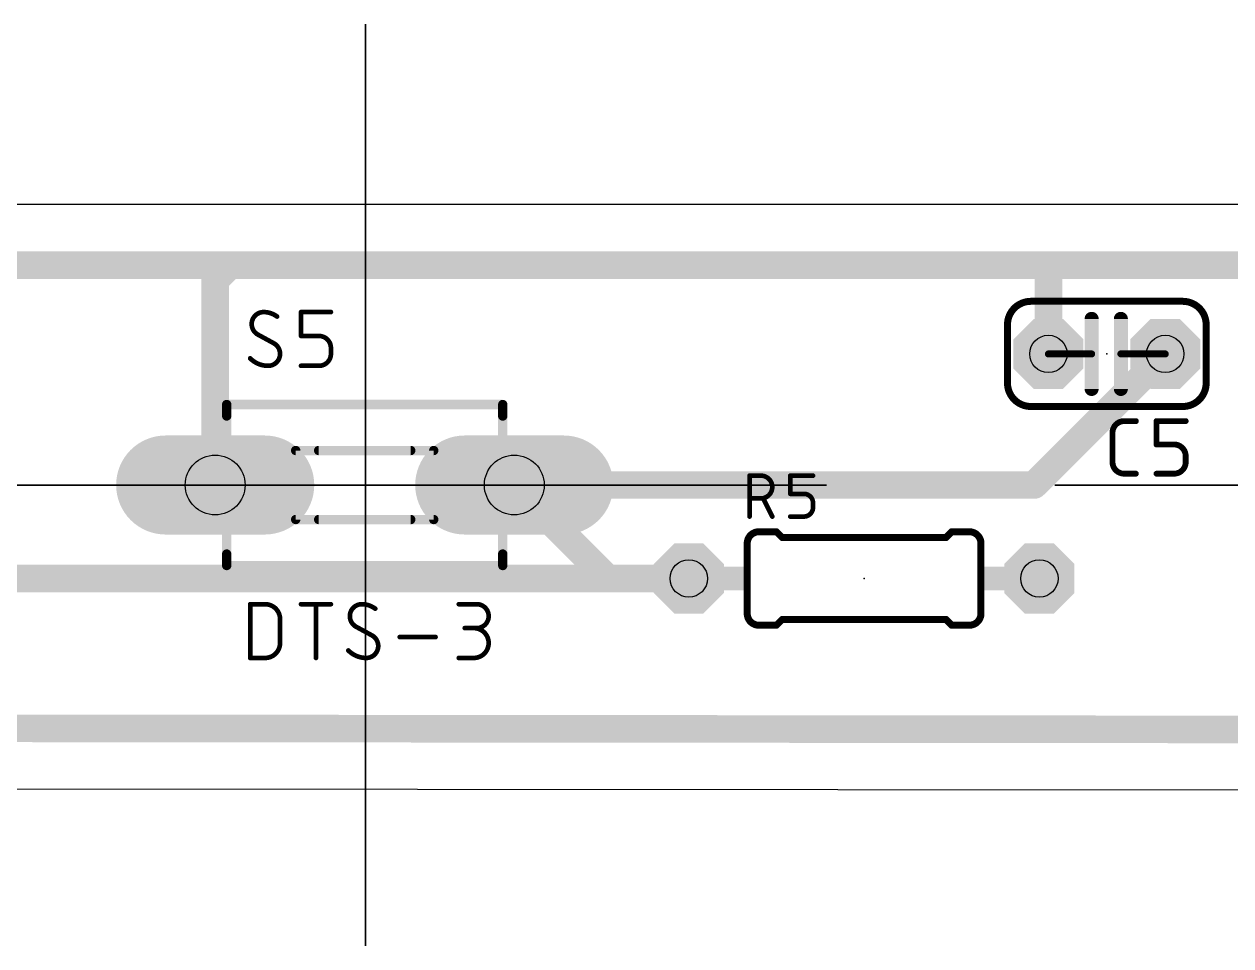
# Model space of a CAD drawing. Header units: millimetres. Extents: x -1276 to 1832, y -1676 to -667.
# Drawn here: x -859.13 to -832.9, y -735.73 to -715.7 of the extents above; entities that cross this region are included whole.
import ezdxf

# ---------------------------------------------------------------- set-up
doc = ezdxf.new("R2010")
doc.units = ezdxf.units.MM
doc.header["$MEASUREMENT"] = 0
for name, color, linetype in [('16', 132, 'Continuous'), ('17', 110, 'Continuous'), ('20', 31, 'Continuous'), ('21', 253, 'Continuous'), ('23', 53, 'Continuous'), ('25', 253, 'Continuous'), ('27', 253, 'Continuous'), ('29', 253, 'Continuous'), ('30', 253, 'Continuous'), ('44', 253, 'Continuous'), ('51', 253, 'Continuous'), ('box', 6, 'Continuous')]:
    doc.layers.add(name, color=color, linetype=linetype)

# ---------------------------------------------------------------- blocks, each defined once
blk = doc.blocks.new('OCTAGONP')
at = {"const_width": 0.5}
blk.add_lwpolyline([(-0.25, -0.1036), (-0.25, 0.1036), (-0.1036, 0.25), (0.1036, 0.25), (0.25, 0.1036), (0.25, -0.1036), (0.1036, -0.25), (-0.1036, -0.25), (-0.25, -0.1036), (-0.25, 0.1036)], dxfattribs=at)
blk = doc.blocks.new('RECT')
blk.add_solid([(-0.5, -0.5), (0.5, -0.5), (-0.5, 0.5), (0.5, 0.5)])
blk = doc.blocks.new('LONGP100')
at = {"const_width": 1}
blk.add_lwpolyline([(-0.5, 0), (0.5, 0)], dxfattribs=at)
at = {"const_width": 0.5}
for points in [[(-0.5, 0.25, 1), (-0.5, -0.25)], [(0.5, -0.25, 1), (0.5, 0.25)]]:
    blk.add_lwpolyline(points, format="xyb", dxfattribs=at)

msp = doc.modelspace()

# ---------------------------------------------------------------- linework, layer by layer
at = {"layer": '16', "const_width": 0.6}
for points in [[(-867.44637, -720.93672), (-854.64447, -720.93672)], [(-854.97347, -721.26572), (-854.64447, -720.93672)], [(-854.64447, -720.93672), (-836.86447, -720.93672)], [(-836.86447, -720.93672), (-830.51447, -720.93672)], [(-836.86447, -722.86682), (-836.86447, -720.93672)], [(-854.97347, -725.71672), (-854.97347, -721.26572)], [(-834.32447, -722.86682), (-837.17437, -725.71672)], [(-846.44147, -727.74872), (-848.47347, -725.71672)], [(-837.17437, -725.71672), (-848.47347, -725.71672)], [(-860.42807, -727.74872), (-846.44147, -727.74872)], [(-844.68007, -727.74872), (-846.44147, -727.74872)], [(-871.71807, -730.99512), (-808.60187, -731.05072)]]:
    msp.add_lwpolyline(points, dxfattribs=at)
at = {"layer": '16', "const_width": 0.3}
for points in [[(-854.64447, -720.78672, 1), (-854.64447, -721.08672)], [(-854.53837, -721.04282, 1), (-854.75057, -720.83062)], [(-854.64447, -721.08672, 1), (-854.64447, -720.78672)], [(-836.86447, -720.78672, 1), (-836.86447, -721.08672)], [(-836.71447, -720.93672, 1), (-837.01447, -720.93672)], [(-836.86447, -721.08672, 1), (-836.86447, -720.78672)], [(-854.82347, -721.26572, 1), (-855.12347, -721.26572)], [(-855.07957, -721.15962, 1), (-854.86737, -721.37182)], [(-837.01447, -722.86682, 1), (-836.71447, -722.86682)], [(-834.21837, -722.97292, 1), (-834.43057, -722.76072)], [(-848.36737, -725.61062, 1), (-848.57957, -725.82282)], [(-848.47347, -725.56672, 1), (-848.47347, -725.86672)], [(-837.17437, -725.86672, 1), (-837.17437, -725.56672)], [(-855.12347, -725.71672, 1), (-854.82347, -725.71672)], [(-837.28047, -725.61062, 1), (-837.06827, -725.82282)], [(-846.44147, -727.59872, 1), (-846.44147, -727.89872)], [(-846.54757, -727.85482, 1), (-846.33537, -727.64262)], [(-846.44147, -727.89872, 1), (-846.44147, -727.59872)], [(-844.68007, -727.89872, 1), (-844.68007, -727.59872)], [(-837.06007, -727.59872, 1), (-837.06007, -727.89872)]]:
    msp.add_lwpolyline(points, format="xyb", dxfattribs=at)
at = {"layer": '20'}
for p, q in [((-739.40447, -719.62072), (-883.47347, -719.62072)), ((-883.47347, -732.30072), (-739.40447, -732.42772))]:
    msp.add_line(p, q, dxfattribs=at)
at = {"layer": '21'}
for points, const_width in [([(-837.24547, -721.72382, 0.4142), (-837.75347, -722.23182)], 0.1524), ([(-837.24547, -721.68572, 1), (-837.24547, -721.76192)], 0.0762), ([(-837.24547, -721.76192, 1), (-837.24547, -721.68572)], 0.0762), ([(-833.43547, -722.23182, 0.4142), (-833.94347, -721.72382)], 0.1524), ([(-833.94347, -721.68572, 1), (-833.94347, -721.76192)], 0.0762), ([(-833.94347, -721.76192, 1), (-833.94347, -721.68572)], 0.0762), ([(-835.84847, -722.10482, 1), (-836.00087, -722.10482)], 0.1524), ([(-835.21347, -722.10482, 1), (-835.36587, -722.10482)], 0.1524), ([(-837.71537, -722.23182, 1), (-837.79157, -722.23182)], 0.0762), ([(-837.79157, -722.23182, 1), (-837.71537, -722.23182)], 0.0762), ([(-833.39737, -722.23182, 1), (-833.47357, -722.23182)], 0.0762), ([(-833.47357, -722.23182, 1), (-833.39737, -722.23182)], 0.0762), ([(-837.75347, -723.50182, 0.4142), (-837.24547, -724.00982)], 0.1524), ([(-837.71537, -723.50182, 1), (-837.79157, -723.50182)], 0.0762), ([(-837.79157, -723.50182, 1), (-837.71537, -723.50182)], 0.0762), ([(-836.00087, -723.62882, 1), (-835.84847, -723.62882)], 0.1524), ([(-835.36587, -723.62882, 1), (-835.21347, -723.62882)], 0.1524), ([(-833.94347, -724.00982, 0.4142), (-833.43547, -723.50182)], 0.1524), ([(-833.39737, -723.50182, 1), (-833.47357, -723.50182)], 0.0762), ([(-833.47357, -723.50182, 1), (-833.39737, -723.50182)], 0.0762), ([(-854.67267, -723.96672, 1), (-854.77427, -723.96672)], 0.1016), ([(-854.72347, -723.91592, 1), (-854.72347, -724.01752)], 0.1016), ([(-848.67267, -723.96672, 1), (-848.77427, -723.96672)], 0.1016), ([(-848.72347, -724.01752, 1), (-848.72347, -723.91592)], 0.1016), ([(-837.24547, -723.97172, 1), (-837.24547, -724.04792)], 0.0762), ([(-837.24547, -724.04792, 1), (-837.24547, -723.97172)], 0.0762), ([(-833.94347, -723.97172, 1), (-833.94347, -724.04792)], 0.0762), ([(-833.94347, -724.04792, 1), (-833.94347, -723.97172)], 0.0762), ([(-854.77427, -724.21672, 1), (-854.67267, -724.21672)], 0.1016), ([(-848.77427, -724.21672, 1), (-848.67267, -724.21672)], 0.1016), ([(-852.72347, -724.91592, 1), (-852.72347, -725.01752)], 0.1016), ([(-850.72347, -725.01752, 1), (-850.72347, -724.91592)], 0.1016), ([(-852.72347, -726.41592, 1), (-852.72347, -726.51752)], 0.1016), ([(-850.72347, -726.51752, 1), (-850.72347, -726.41592)], 0.1016), ([(-843.15607, -726.73272, 0.4142), (-843.41007, -726.98672)], 0.1524), ([(-843.15607, -726.69462, 1), (-843.15607, -726.77082)], 0.0762), ([(-843.15607, -726.77082, 1), (-843.15607, -726.69462)], 0.0762), ([(-842.74817, -726.70582, 1), (-842.80197, -726.75962)], 0.0762), ([(-842.77507, -726.77082, 1), (-842.77507, -726.69462)], 0.0762), ([(-838.96507, -726.69462, 1), (-838.96507, -726.77082)], 0.0762), ([(-838.93817, -726.75962, 1), (-838.99197, -726.70582)], 0.0762), ([(-838.33007, -726.98672, 0.4142), (-838.58407, -726.73272)], 0.1524), ([(-838.58407, -726.69462, 1), (-838.58407, -726.77082)], 0.0762), ([(-838.58407, -726.77082, 1), (-838.58407, -726.69462)], 0.0762), ([(-843.37197, -726.98672, 1), (-843.44817, -726.98672)], 0.0762), ([(-843.44817, -726.98672, 1), (-843.37197, -726.98672)], 0.0762), ([(-842.64807, -726.82162, 1), (-842.64807, -726.89782)], 0.0762), ([(-842.67497, -726.88662, 1), (-842.62117, -726.83282)], 0.0762), ([(-839.11897, -726.83282, 1), (-839.06517, -726.88662)], 0.0762), ([(-839.09207, -726.89782, 1), (-839.09207, -726.82162)], 0.0762), ([(-838.29197, -726.98672, 1), (-838.36817, -726.98672)], 0.0762), ([(-838.36817, -726.98672, 1), (-838.29197, -726.98672)], 0.0762), ([(-854.67267, -727.21672, 1), (-854.77427, -727.21672)], 0.1016), ([(-848.67267, -727.21672, 1), (-848.77427, -727.21672)], 0.1016), ([(-854.72347, -727.41592, 1), (-854.72347, -727.51752)], 0.1016), ([(-854.77427, -727.46672, 1), (-854.67267, -727.46672)], 0.1016), ([(-848.77427, -727.46672, 1), (-848.67267, -727.46672)], 0.1016), ([(-848.72347, -727.51752, 1), (-848.72347, -727.41592)], 0.1016), ([(-843.41007, -728.51072, 0.4142), (-843.15607, -728.76472)], 0.1524), ([(-843.37197, -728.51072, 1), (-843.44817, -728.51072)], 0.0762), ([(-843.44817, -728.51072, 1), (-843.37197, -728.51072)], 0.0762), ([(-842.64807, -728.59962, 1), (-842.64807, -728.67582)], 0.0762), ([(-842.62117, -728.66462, 1), (-842.67497, -728.61082)], 0.0762), ([(-839.06517, -728.61082, 1), (-839.11897, -728.66462)], 0.0762), ([(-839.09207, -728.67582, 1), (-839.09207, -728.59962)], 0.0762), ([(-838.58407, -728.76472, 0.4142), (-838.33007, -728.51072)], 0.1524), ([(-838.29197, -728.51072, 1), (-838.36817, -728.51072)], 0.0762), ([(-838.36817, -728.51072, 1), (-838.29197, -728.51072)], 0.0762), ([(-843.15607, -728.72662, 1), (-843.15607, -728.80282)], 0.0762), ([(-843.15607, -728.80282, 1), (-843.15607, -728.72662)], 0.0762), ([(-842.80197, -728.73782, 1), (-842.74817, -728.79162)], 0.0762), ([(-842.77507, -728.80282, 1), (-842.77507, -728.72662)], 0.0762), ([(-838.96507, -728.72662, 1), (-838.96507, -728.80282)], 0.0762), ([(-838.99197, -728.79162, 1), (-838.93817, -728.73782)], 0.0762), ([(-838.58407, -728.72662, 1), (-838.58407, -728.80282)], 0.0762), ([(-838.58407, -728.80282, 1), (-838.58407, -728.72662)], 0.0762)]:
    msp.add_lwpolyline(points, format="xyb", dxfattribs=dict(at, const_width=const_width))
for points, const_width in [([(-837.24547, -721.72382), (-833.94347, -721.72382)], 0.1524), ([(-835.92467, -723.62882), (-835.92467, -722.10482)], 0.3048), ([(-835.28967, -723.62882), (-835.28967, -722.10482)], 0.3048), ([(-837.75347, -722.23182), (-837.75347, -723.50182)], 0.1524), ([(-833.43547, -722.23182), (-833.43547, -723.50182)], 0.1524), ([(-854.72347, -723.96672), (-854.72347, -724.21672)], 0.2032), ([(-854.72347, -723.96672), (-848.72347, -723.96672)], 0.2032), ([(-848.72347, -723.96672), (-848.72347, -724.21672)], 0.2032), ([(-837.24547, -724.00982), (-833.94347, -724.00982)], 0.1524), ([(-852.72347, -724.96672), (-850.72347, -724.96672)], 0.2032), ([(-852.72347, -726.46672), (-850.72347, -726.46672)], 0.2032), ([(-843.15607, -726.73272), (-842.77507, -726.73272)], 0.1524), ([(-842.64807, -726.85972), (-842.77507, -726.73272)], 0.1524), ([(-839.09207, -726.85972), (-838.96507, -726.73272)], 0.1524), ([(-838.58407, -726.73272), (-838.96507, -726.73272)], 0.1524), ([(-843.41007, -728.51072), (-843.41007, -726.98672)], 0.1524), ([(-839.09207, -726.85972), (-842.64807, -726.85972)], 0.1524), ([(-838.33007, -728.51072), (-838.33007, -726.98672)], 0.1524), ([(-854.72347, -727.46672), (-854.72347, -727.21672)], 0.2032), ([(-848.72347, -727.21672), (-848.72347, -727.46672)], 0.2032), ([(-848.72347, -727.46672), (-854.72347, -727.46672)], 0.2032), ([(-842.64807, -728.63772), (-842.77507, -728.76472)], 0.1524), ([(-839.09207, -728.63772), (-842.64807, -728.63772)], 0.1524), ([(-839.09207, -728.63772), (-838.96507, -728.76472)], 0.1524), ([(-843.15607, -728.76472), (-842.77507, -728.76472)], 0.1524), ([(-838.58407, -728.76472), (-838.96507, -728.76472)], 0.1524)]:
    msp.add_lwpolyline(points, dxfattribs=dict(at, const_width=const_width))
at = {"layer": '23'}
for p in [(-835.59447, -722.86682), (-851.72347, -725.71672), (-840.87007, -727.74872)]:
    msp.add_point(p, dxfattribs=at)
at = {"layer": '25'}
for points, const_width in [([(-853.92057, -721.95752, 0.4142), (-854.18017, -722.21712)], 0.1016), ([(-853.62847, -722.05492, 0.1623), (-853.92057, -721.95752)], 0.1016), ([(-853.92057, -721.93212, 1), (-853.92057, -721.98292)], 0.0508), ([(-853.92057, -721.98292, 1), (-853.92057, -721.93212)], 0.0508), ([(-853.64367, -722.07522, 1), (-853.61327, -722.03452)], 0.0508), ([(-853.08237, -721.95752, 1), (-853.13317, -721.95752)], 0.0508), ([(-853.10777, -721.93212, 1), (-853.10777, -721.98292)], 0.0508), ([(-852.45867, -721.98292, 1), (-852.45867, -721.93212)], 0.0508), ([(-854.18017, -722.21712, 0.2656), (-854.05037, -722.44432)], 0.1016), ([(-854.15477, -722.21712, 1), (-854.20557, -722.21712)], 0.0508), ([(-854.20557, -722.21712, 1), (-854.15477, -722.21712)], 0.0508), ([(-854.03827, -722.42202, 1), (-854.06257, -722.46662)], 0.0508), ([(-854.06327, -722.46622, 1), (-854.03747, -722.42252)], 0.0508), ([(-853.10777, -722.45142, 1), (-853.10777, -722.50222)], 0.0508), ([(-853.13317, -722.47682, 1), (-853.08237, -722.47682)], 0.0508), ([(-852.45867, -722.73642, 0.4142), (-852.71827, -722.47682)], 0.1016), ([(-852.71827, -722.45142, 1), (-852.71827, -722.50222)], 0.0508), ([(-852.71827, -722.50222, 1), (-852.71827, -722.45142)], 0.0508), ([(-853.82317, -723.12592, 0.4142), (-853.56357, -722.86632)], 0.1016), ([(-853.68047, -722.61722, 1), (-853.70627, -722.66102)], 0.0508), ([(-853.56357, -722.86632, 0.2656), (-853.69337, -722.63912)], 0.1016), ([(-853.70557, -722.66142, 1), (-853.68117, -722.61682)], 0.0508), ([(-853.53817, -722.86632, 1), (-853.58897, -722.86632)], 0.0508), ([(-852.71827, -723.12592, 0.4142), (-852.45867, -722.86632)], 0.1016), ([(-852.43327, -722.73642, 1), (-852.48407, -722.73642)], 0.0508), ([(-852.48407, -722.73642, 1), (-852.43327, -722.73642)], 0.0508), ([(-852.43327, -722.86632, 1), (-852.48407, -722.86632)], 0.0508), ([(-854.21267, -722.96362, 0.2), (-853.82317, -723.12592)], 0.1016), ([(-854.19467, -722.94572, 1), (-854.23067, -722.98152)], 0.0508), ([(-853.82317, -723.10052, 1), (-853.82317, -723.15132)], 0.0508), ([(-853.82317, -723.15132, 1), (-853.82317, -723.10052)], 0.0508), ([(-853.58897, -722.86632, 1), (-853.53817, -722.86632)], 0.0508), ([(-853.10777, -723.10052, 1), (-853.10777, -723.15132)], 0.0508), ([(-852.71827, -723.10052, 1), (-852.71827, -723.15132)], 0.0508), ([(-852.71827, -723.15132, 1), (-852.71827, -723.10052)], 0.0508), ([(-852.48407, -722.86632, 1), (-852.43327, -722.86632)], 0.0508), ([(-835.21717, -724.32732, 0.4142), (-835.47117, -724.58132)], 0.127), ([(-835.21717, -724.29562, 1), (-835.21717, -724.35912)], 0.0635), ([(-835.21717, -724.35912, 1), (-835.21717, -724.29562)], 0.0635), ([(-834.96317, -724.35912, 1), (-834.96317, -724.29562)], 0.0635), ([(-834.51497, -724.29562, 1), (-834.51497, -724.35912)], 0.0635), ([(-834.48327, -724.32732, 1), (-834.54667, -724.32732)], 0.0635), ([(-833.87997, -724.35912, 1), (-833.87997, -724.29562)], 0.0635), ([(-835.43947, -724.58132, 1), (-835.50297, -724.58132)], 0.0635), ([(-835.50297, -724.58132, 1), (-835.43947, -724.58132)], 0.0635), ([(-834.51497, -724.80352, 1), (-834.51497, -724.86712)], 0.0635), ([(-834.54667, -724.83532, 1), (-834.48327, -724.83532)], 0.0635), ([(-834.13397, -724.80352, 1), (-834.13397, -724.86712)], 0.0635), ([(-833.87997, -725.08932, 0.4142), (-834.13397, -724.83532)], 0.127), ([(-834.13397, -724.86712, 1), (-834.13397, -724.80352)], 0.0635), ([(-835.43947, -725.21632, 1), (-835.50297, -725.21632)], 0.0635), ([(-835.50297, -725.21632, 1), (-835.43947, -725.21632)], 0.0635), ([(-835.47117, -725.21632, 0.4142), (-835.21717, -725.47032)], 0.127), ([(-834.13397, -725.47032, 0.4142), (-833.87997, -725.21632)], 0.127), ([(-833.84817, -725.08932, 1), (-833.91167, -725.08932)], 0.0635), ([(-833.91167, -725.08932, 1), (-833.84817, -725.08932)], 0.0635), ([(-833.84817, -725.21632, 1), (-833.91167, -725.21632)], 0.0635), ([(-833.91167, -725.21632, 1), (-833.84817, -725.21632)], 0.0635), ([(-835.21717, -725.43862, 1), (-835.21717, -725.50212)], 0.0635), ([(-835.21717, -725.50212, 1), (-835.21717, -725.43862)], 0.0635), ([(-834.96317, -725.50212, 1), (-834.96317, -725.43862)], 0.0635), ([(-834.51497, -725.43862, 1), (-834.51497, -725.50212)], 0.0635), ([(-834.13397, -725.43862, 1), (-834.13397, -725.50212)], 0.0635), ([(-834.13397, -725.50212, 1), (-834.13397, -725.43862)], 0.0635), ([(-843.33387, -725.51352, 1), (-843.38467, -725.51352)], 0.0508), ([(-843.35927, -725.48812, 1), (-843.35927, -725.53892)], 0.0508), ([(-843.11237, -726.00742, 1), (-843.11237, -725.51352)], 0.1016), ([(-843.11237, -725.48812, 1), (-843.11237, -725.53892)], 0.0508), ([(-843.11237, -725.53892, 1), (-843.11237, -725.48812)], 0.0508), ([(-842.44887, -725.51352, 1), (-842.49967, -725.51352)], 0.0508), ([(-842.47427, -725.48812, 1), (-842.47427, -725.53892)], 0.0508), ([(-841.98037, -725.53892, 1), (-841.98037, -725.48812)], 0.0508), ([(-843.35927, -725.98202, 1), (-843.35927, -726.03282)], 0.0508), ([(-843.11237, -725.98202, 1), (-843.11237, -726.03282)], 0.0508), ([(-843.11237, -726.03282, 1), (-843.11237, -725.98202)], 0.0508), ([(-843.04027, -725.99602, 1), (-843.08567, -726.01872)], 0.0508), ([(-842.47427, -725.88322, 1), (-842.47427, -725.93402)], 0.0508), ([(-842.49967, -725.90862, 1), (-842.44887, -725.90862)], 0.0508), ([(-841.98037, -726.10622, 0.4142), (-842.17797, -725.90862)], 0.1016), ([(-842.17797, -725.88322, 1), (-842.17797, -725.93402)], 0.0508), ([(-842.17797, -725.93402, 1), (-842.17797, -725.88322)], 0.0508), ([(-842.17797, -726.40252, 0.4142), (-841.98037, -726.20492)], 0.1016), ([(-841.95497, -726.10622, 1), (-842.00577, -726.10622)], 0.0508), ([(-842.00577, -726.10622, 1), (-841.95497, -726.10622)], 0.0508), ([(-841.95497, -726.20492, 1), (-842.00577, -726.20492)], 0.0508), ([(-842.00577, -726.20492, 1), (-841.95497, -726.20492)], 0.0508), ([(-843.38467, -726.40252, 1), (-843.33387, -726.40252)], 0.0508), ([(-842.88807, -726.41392, 1), (-842.84267, -726.39112)], 0.0508), ([(-842.47427, -726.37712, 1), (-842.47427, -726.42792)], 0.0508), ([(-842.17797, -726.37712, 1), (-842.17797, -726.42792)], 0.0508), ([(-842.17797, -726.42792, 1), (-842.17797, -726.37712)], 0.0508)]:
    msp.add_lwpolyline(points, format="xyb", dxfattribs=dict(at, const_width=const_width))
for points, const_width in [([(-853.10777, -722.47682), (-853.10777, -721.95752)], 0.1016), ([(-853.10777, -721.95752), (-852.45867, -721.95752)], 0.1016), ([(-853.69337, -722.63912), (-854.05037, -722.44432)], 0.1016), ([(-852.71827, -722.47682), (-853.10777, -722.47682)], 0.1016), ([(-852.45867, -722.86632), (-852.45867, -722.73642)], 0.1016), ([(-853.10777, -723.12592), (-852.71827, -723.12592)], 0.1016), ([(-835.21717, -724.32732), (-834.96317, -724.32732)], 0.127), ([(-834.51497, -724.83532), (-834.51497, -724.32732)], 0.127), ([(-834.51497, -724.32732), (-833.87997, -724.32732)], 0.127), ([(-835.47117, -725.21632), (-835.47117, -724.58132)], 0.127), ([(-834.13397, -724.83532), (-834.51497, -724.83532)], 0.127), ([(-833.87997, -725.21632), (-833.87997, -725.08932)], 0.127), ([(-834.96317, -725.47032), (-835.21717, -725.47032)], 0.127), ([(-834.51497, -725.47032), (-834.13397, -725.47032)], 0.127), ([(-843.35927, -726.40252), (-843.35927, -725.51352)], 0.1016), ([(-843.35927, -725.51352), (-843.11237, -725.51352)], 0.1016), ([(-842.47427, -725.90862), (-842.47427, -725.51352)], 0.1016), ([(-842.47427, -725.51352), (-841.98037, -725.51352)], 0.1016), ([(-843.11237, -726.00742), (-843.35927, -726.00742)], 0.1016), ([(-842.86537, -726.40252), (-843.06297, -726.00742)], 0.1016), ([(-842.17797, -725.90862), (-842.47427, -725.90862)], 0.1016), ([(-841.98037, -726.20492), (-841.98037, -726.10622)], 0.1016), ([(-842.47427, -726.40252), (-842.17797, -726.40252)], 0.1016)]:
    msp.add_lwpolyline(points, dxfattribs=dict(at, const_width=const_width))
at = {"layer": '27', "const_width": 0.1016}
for points in [[(-854.21267, -729.47592), (-854.21267, -728.30752)], [(-854.21267, -728.30752), (-853.88807, -728.30752)], [(-853.10777, -728.30752), (-852.45867, -728.30752)], [(-852.78317, -729.47592), (-852.78317, -728.30752)], [(-849.67877, -728.30752), (-849.28927, -728.30752)], [(-853.56357, -728.63212), (-853.56357, -729.15132)], [(-851.55977, -728.98912), (-851.91677, -728.79432)], [(-849.28927, -728.82682), (-849.54897, -728.82682)], [(-850.96287, -729.02152), (-850.18397, -729.02152)], [(-853.88807, -729.47592), (-854.21267, -729.47592)], [(-849.67877, -729.47592), (-849.35427, -729.47592)]]:
    msp.add_lwpolyline(points, dxfattribs=at)
at = {"layer": '27'}
for points, const_width in [([(-854.18727, -728.30752, 1), (-854.23807, -728.30752)], 0.0508), ([(-854.21267, -728.28212, 1), (-854.21267, -728.33292)], 0.0508), ([(-853.56357, -728.63212, 0.4142), (-853.88807, -728.30752)], 0.1016), ([(-853.88807, -728.28212, 1), (-853.88807, -728.33292)], 0.0508), ([(-853.88807, -728.33292, 1), (-853.88807, -728.28212)], 0.0508), ([(-853.10777, -728.28212, 1), (-853.10777, -728.33292)], 0.0508), ([(-852.75787, -728.30752, 1), (-852.80857, -728.30752)], 0.0508), ([(-852.45867, -728.33292, 1), (-852.45867, -728.28212)], 0.0508), ([(-851.78697, -728.30752, 0.4142), (-852.04667, -728.56712)], 0.1016), ([(-851.49487, -728.40492, 0.1623), (-851.78697, -728.30752)], 0.1016), ([(-851.78697, -728.28212, 1), (-851.78697, -728.33292)], 0.0508), ([(-851.78697, -728.33292, 1), (-851.78697, -728.28212)], 0.0508), ([(-849.67877, -728.28212, 1), (-849.67877, -728.33292)], 0.0508), ([(-849.28927, -728.82682, 1), (-849.28927, -728.30752)], 0.1016), ([(-849.28927, -728.28212, 1), (-849.28927, -728.33292)], 0.0508), ([(-849.28927, -728.33292, 1), (-849.28927, -728.28212)], 0.0508), ([(-853.53817, -728.63212, 1), (-853.58897, -728.63212)], 0.0508), ([(-852.04667, -728.56712, 0.2656), (-851.91677, -728.79432)], 0.1016), ([(-852.02127, -728.56712, 1), (-852.07207, -728.56712)], 0.0508), ([(-852.07207, -728.56712, 1), (-852.02127, -728.56712)], 0.0508), ([(-851.51007, -728.42522, 1), (-851.47967, -728.38452)], 0.0508), ([(-853.58897, -728.63212, 1), (-853.53817, -728.63212)], 0.0508), ([(-851.90467, -728.77202, 1), (-851.92897, -728.81662)], 0.0508), ([(-851.92967, -728.81622, 1), (-851.90387, -728.77252)], 0.0508), ([(-849.54897, -728.80142, 1), (-849.54897, -728.85222)], 0.0508), ([(-849.35427, -729.47592, 1), (-849.35427, -728.82682)], 0.1016), ([(-849.35427, -728.80142, 1), (-849.35427, -728.85222)], 0.0508), ([(-849.28927, -728.80142, 1), (-849.28927, -728.85222)], 0.0508), ([(-849.28927, -728.85222, 1), (-849.28927, -728.80142)], 0.0508), ([(-853.88807, -729.47592, 0.4142), (-853.56357, -729.15132)], 0.1016), ([(-853.53817, -729.15132, 1), (-853.58897, -729.15132)], 0.0508), ([(-851.54687, -728.96722, 1), (-851.57267, -729.01102)], 0.0508), ([(-851.42997, -729.21632, 0.2656), (-851.55977, -728.98912)], 0.1016), ([(-851.57197, -729.01142, 1), (-851.54767, -728.96682)], 0.0508), ([(-850.96287, -728.99612, 1), (-850.96287, -729.04692)], 0.0508), ([(-850.18397, -729.04692, 1), (-850.18397, -728.99612)], 0.0508), ([(-853.58897, -729.15132, 1), (-853.53817, -729.15132)], 0.0508), ([(-852.07907, -729.31362, 0.2), (-851.68957, -729.47592)], 0.1016), ([(-852.06107, -729.29572, 1), (-852.09707, -729.33152)], 0.0508), ([(-851.68957, -729.47592, 0.4142), (-851.42997, -729.21632)], 0.1016), ([(-851.40457, -729.21632, 1), (-851.45537, -729.21632)], 0.0508), ([(-851.45537, -729.21632, 1), (-851.40457, -729.21632)], 0.0508), ([(-854.21267, -729.45052, 1), (-854.21267, -729.50132)], 0.0508), ([(-854.23807, -729.47592, 1), (-854.18727, -729.47592)], 0.0508), ([(-853.88807, -729.45052, 1), (-853.88807, -729.50132)], 0.0508), ([(-853.88807, -729.50132, 1), (-853.88807, -729.45052)], 0.0508), ([(-852.80857, -729.47592, 1), (-852.75787, -729.47592)], 0.0508), ([(-851.68957, -729.45052, 1), (-851.68957, -729.50132)], 0.0508), ([(-851.68957, -729.50132, 1), (-851.68957, -729.45052)], 0.0508), ([(-849.67877, -729.45052, 1), (-849.67877, -729.50132)], 0.0508), ([(-849.35427, -729.45052, 1), (-849.35427, -729.50132)], 0.0508), ([(-849.35427, -729.50132, 1), (-849.35427, -729.45052)], 0.0508)]:
    msp.add_lwpolyline(points, format="xyb", dxfattribs=dict(at, const_width=const_width))
at = {"layer": '44'}
for centre, radius in [((-836.86447, -722.86682), 0.4064), ((-834.32447, -722.86682), 0.4064), ((-854.97347, -725.71672), 0.65), ((-848.47347, -725.71672), 0.65), ((-844.68007, -727.74872), 0.4064), ((-837.06007, -727.74872), 0.4064)]:
    msp.add_circle(centre, radius, dxfattribs=at)
at = {"layer": '51'}
for points, const_width in [([(-836.86447, -722.86682), (-835.92467, -722.86682)], 0.1524), ([(-834.32447, -722.86682), (-835.28967, -722.86682)], 0.1524), ([(-854.72347, -723.96672), (-848.72347, -723.96672)], 0.2032), ([(-854.72347, -727.46672), (-854.72347, -723.96672)], 0.2032), ([(-848.72347, -723.96672), (-848.72347, -727.46672)], 0.2032), ([(-853.22347, -724.96672), (-850.22347, -724.96672)], 0.2032), ([(-853.22347, -726.46672), (-853.22347, -724.96672)], 0.2032), ([(-850.22347, -724.96672), (-850.22347, -726.46672)], 0.2032), ([(-850.22347, -726.46672), (-853.22347, -726.46672)], 0.2032), ([(-848.72347, -727.46672), (-854.72347, -727.46672)], 0.2032), ([(-844.68007, -727.74872), (-843.79107, -727.74872)], 0.508), ([(-837.06007, -727.74872), (-837.94907, -727.74872)], 0.508)]:
    msp.add_lwpolyline(points, dxfattribs=dict(at, const_width=const_width))
for points, const_width in [([(-836.86447, -722.82872, 1), (-836.86447, -722.90492)], 0.0762), ([(-835.92467, -722.90492, 1), (-835.92467, -722.82872)], 0.0762), ([(-835.28967, -722.82872, 1), (-835.28967, -722.90492)], 0.0762), ([(-834.32447, -722.90492, 1), (-834.32447, -722.82872)], 0.0762), ([(-854.72347, -723.91592, 1), (-854.72347, -724.01752)], 0.1016), ([(-854.67267, -723.96672, 1), (-854.77427, -723.96672)], 0.1016), ([(-848.67267, -723.96672, 1), (-848.77427, -723.96672)], 0.1016), ([(-848.72347, -724.01752, 1), (-848.72347, -723.91592)], 0.1016), ([(-853.22347, -724.91592, 1), (-853.22347, -725.01752)], 0.1016), ([(-853.17267, -724.96672, 1), (-853.27427, -724.96672)], 0.1016), ([(-850.17267, -724.96672, 1), (-850.27427, -724.96672)], 0.1016), ([(-850.22347, -725.01752, 1), (-850.22347, -724.91592)], 0.1016), ([(-853.22347, -726.41592, 1), (-853.22347, -726.51752)], 0.1016), ([(-853.27427, -726.46672, 1), (-853.17267, -726.46672)], 0.1016), ([(-850.27427, -726.46672, 1), (-850.17267, -726.46672)], 0.1016), ([(-850.22347, -726.51752, 1), (-850.22347, -726.41592)], 0.1016), ([(-854.72347, -727.41592, 1), (-854.72347, -727.51752)], 0.1016), ([(-854.77427, -727.46672, 1), (-854.67267, -727.46672)], 0.1016), ([(-848.77427, -727.46672, 1), (-848.67267, -727.46672)], 0.1016), ([(-848.72347, -727.51752, 1), (-848.72347, -727.41592)], 0.1016), ([(-844.68007, -727.62172, 1), (-844.68007, -727.87572)], 0.254), ([(-843.79107, -727.87572, 1), (-843.79107, -727.62172)], 0.254), ([(-837.94907, -727.62172, 1), (-837.94907, -727.87572)], 0.254), ([(-837.06007, -727.87572, 1), (-837.06007, -727.62172)], 0.254)]:
    msp.add_lwpolyline(points, format="xyb", dxfattribs=dict(at, const_width=const_width))
at = {"layer": 'box', "lineweight": 35}
for points in [[(-851.70431, -715.69869), (-851.70431, -735.73416)], [(-861.72204, -725.71643), (-841.68657, -725.71643)], [(-836.72204, -725.71643), (-816.68657, -725.71643)]]:
    msp.add_lwpolyline(points, dxfattribs=at)

# ---------------------------------------------------------------- block references
at = {"layer": '17', "xscale": 1.3208, "yscale": 1.3208, "rotation": 180}
for p in [(-836.86447, -722.86682), (-836.86447, -722.86682), (-834.32447, -722.86682), (-834.32447, -722.86682)]:
    msp.add_blockref('OCTAGONP', p, dxfattribs=at)
at = {"layer": '17'}
for name, p, xscale, yscale in [('LONGP100', (-854.97347, -725.71672), 1.95, 1.95), ('LONGP100', (-854.97347, -725.71672), 1.95, 1.95), ('LONGP100', (-848.47347, -725.71672), 1.95, 1.95), ('LONGP100', (-848.47347, -725.71672), 1.95, 1.95), ('OCTAGONP', (-844.68007, -727.74872), 1.3208, 1.3208), ('OCTAGONP', (-844.68007, -727.74872), 1.3208, 1.3208), ('OCTAGONP', (-837.06007, -727.74872), 1.3208, 1.3208), ('OCTAGONP', (-837.06007, -727.74872), 1.3208, 1.3208)]:
    msp.add_blockref(name, p, dxfattribs=dict(at, xscale=xscale, yscale=yscale))
at = {"layer": '21', "xscale": 0.381, "yscale": 0.508}
for p in [(-843.60057, -727.74872), (-838.13957, -727.74872)]:
    msp.add_blockref('RECT', p, dxfattribs=at)
at = {"layer": '29', "xscale": 1.524, "yscale": 1.524, "rotation": 180}
for p in [(-836.86447, -722.86682), (-834.32447, -722.86682)]:
    msp.add_blockref('OCTAGONP', p, dxfattribs=at)
at = {"layer": '29'}
for name, p, xscale, yscale in [('LONGP100', (-854.97347, -725.71672), 2.1532, 2.1532), ('LONGP100', (-848.47347, -725.71672), 2.1532, 2.1532), ('OCTAGONP', (-844.68007, -727.74872), 1.524, 1.524), ('OCTAGONP', (-837.06007, -727.74872), 1.524, 1.524)]:
    msp.add_blockref(name, p, dxfattribs=dict(at, xscale=xscale, yscale=yscale))
at = {"layer": '30', "xscale": 1.524, "yscale": 1.524, "rotation": 180}
for p in [(-836.86447, -722.86682), (-834.32447, -722.86682)]:
    msp.add_blockref('OCTAGONP', p, dxfattribs=at)
at = {"layer": '30'}
for name, p, xscale, yscale in [('LONGP100', (-854.97347, -725.71672), 2.1532, 2.1532), ('LONGP100', (-848.47347, -725.71672), 2.1532, 2.1532), ('OCTAGONP', (-844.68007, -727.74872), 1.524, 1.524), ('OCTAGONP', (-837.06007, -727.74872), 1.524, 1.524)]:
    msp.add_blockref(name, p, dxfattribs=dict(at, xscale=xscale, yscale=yscale))

doc.saveas('drawing.dxf')
